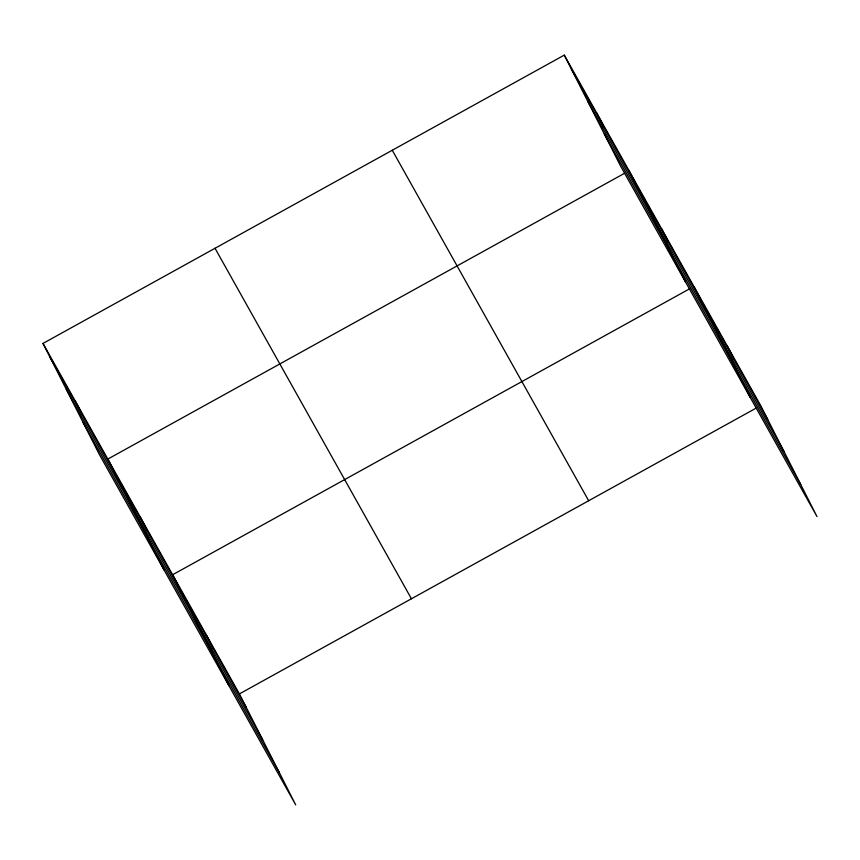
<?xml version="1.0" encoding="UTF-8"?>
<svg xmlns="http://www.w3.org/2000/svg" width="860" height="860" viewBox="0 0 860 860"><rect width="100%" height="100%" fill="white"/><g stroke="black" fill="none" stroke-linecap="round" stroke-linejoin="round"><path stroke-width="1.29" d="M43 343.419L239.413 693.902L295.711 804.885L99.308 454.402L43 343.419L564.289 55.115L760.692 405.597L817 516.581L620.587 166.098L564.289 55.115M624.457 173.344L107.812 459.079L164.12 570.062M690.429 288.358L172.634 574.738L228.932 685.721M239.413 693.902L756.047 408.167M571.309 68.961L767.722 419.443M587.573 101.007L783.987 451.5M604.333 134.042L800.735 484.524M392.267 150.253L588.67 500.735M215.022 248.282L411.435 598.764M50.02 357.265L246.433 707.748M66.284 389.322L262.698 739.804M83.044 422.346L279.446 772.828M727.302 346.01L734.332 359.856M693.913 286.434L750.221 397.417M661.512 228.599L668.532 242.445M629.101 170.775L685.409 281.757M596.689 112.939L603.72 126.785M206.024 634.325L213.043 648.161M140.223 516.914L147.243 530.749M75.411 401.254L82.431 415.09"/></g></svg>
